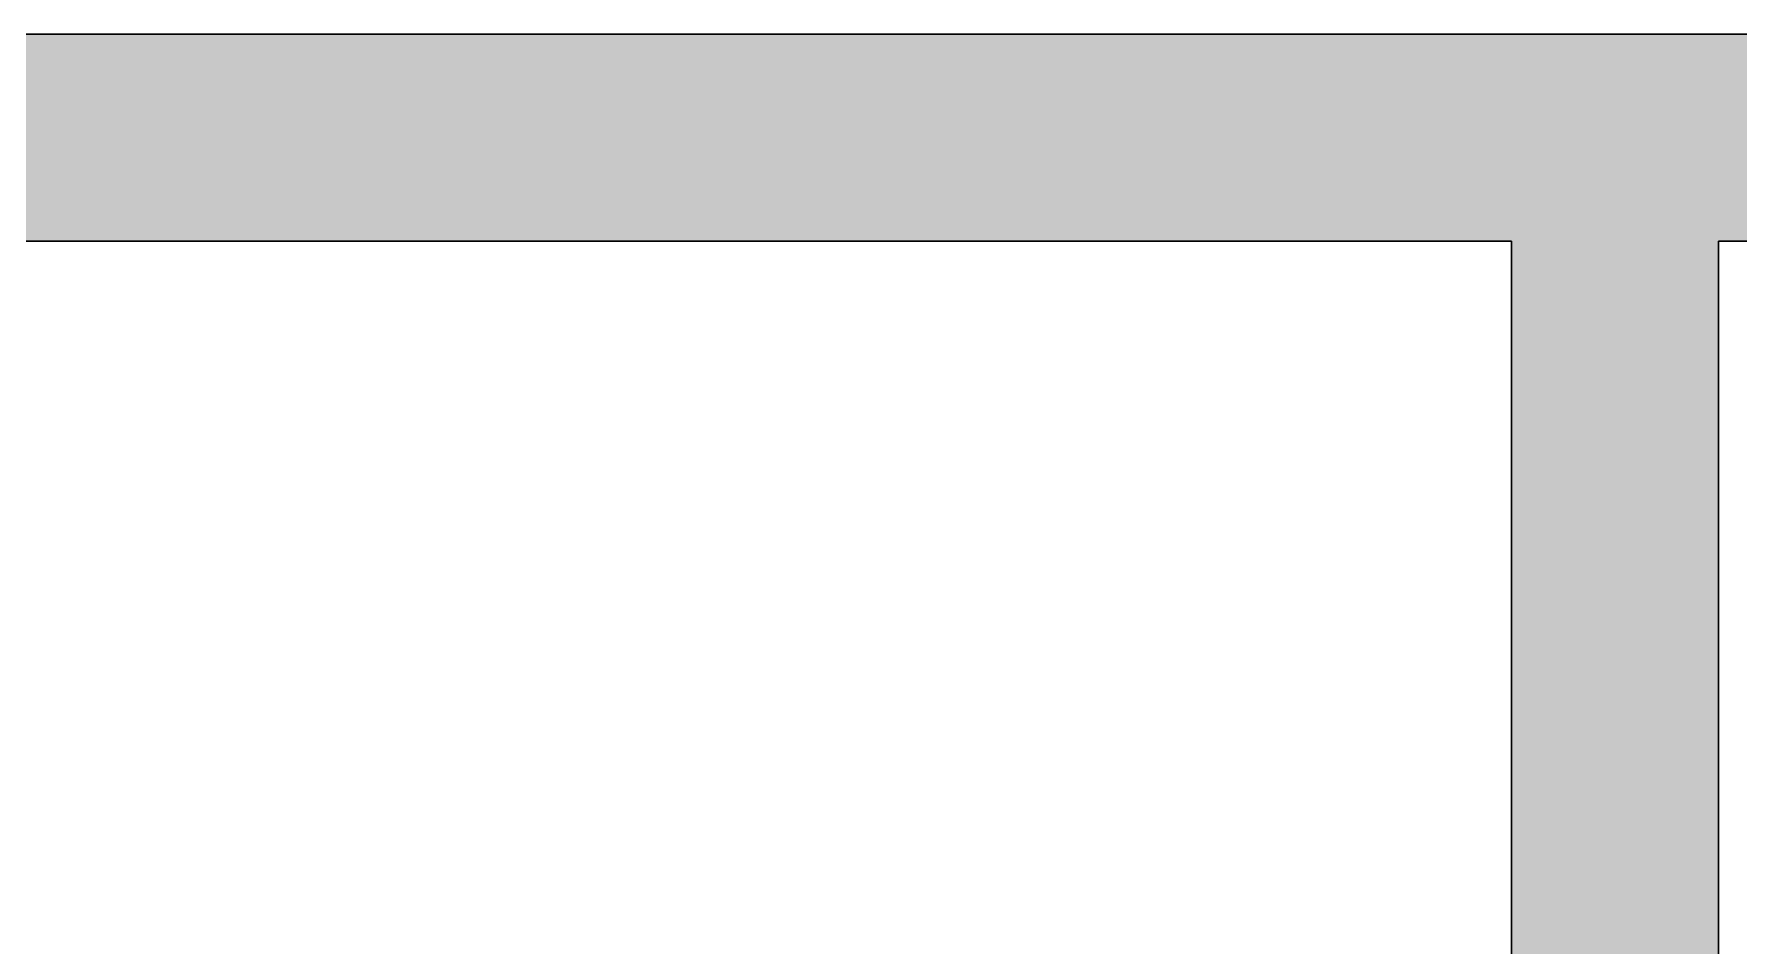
# Model space of a CAD drawing. Header units: millimetres. Extents: x 155927 to 317870, y -36033 to 97293.
# Drawn here: x 164047 to 164887, y 13158 to 13608 of the extents above; entities that cross this region are included whole.
import ezdxf

# ---------------------------------------------------------------- set-up
doc = ezdxf.new("R2010")
doc.units = ezdxf.units.MM
doc.header["$MEASUREMENT"] = 0
doc.layers.add('A-WALL-PATT', color=7, linetype='CONTINUOUS', lineweight=9)
doc.layers.add('I-WALL', color=7, linetype='CONTINUOUS', lineweight=9)

msp = doc.modelspace()

# ---------------------------------------------------------------- hatches: boundary and pattern name
at = {"layer": 'A-WALL-PATT'}
h = msp.add_hatch(color=256, dxfattribs=at)
h.paths.add_polyline_path([(164774.83, 13505.61), (164876.83, 13505.61), (164876.83, 13607.61), (163280.33, 13607.61), (163280.33, 13505.61)], flags=0)
h.paths.add_polyline_path([(162152.83, 13505.61), (162270.33, 13505.61), (162270.33, 13607.61), (162152.83, 13607.61)], flags=0)
h = msp.add_hatch(color=256, dxfattribs=at)
h.paths.add_polyline_path([(169706.31, 13505.61), (171771.33, 13505.61), (171771.33, 13607.61), (168704.33, 13607.61), (168704.33, 13505.61)], flags=0)
h.paths.add_polyline_path([(178250.83, 13505.61), (178250.83, 13607.61), (178133.33, 13607.61), (178133.33, 13505.61)], flags=0)
h.paths.add_polyline_path([(166004.33, 13505.61), (167694.33, 13505.61), (167694.33, 13607.61), (166004.33, 13607.61)], flags=0)
h.paths.add_polyline_path([(164994.33, 13505.61), (164994.33, 13607.61), (164876.83, 13607.61), (164876.83, 13505.61), (164894.76, 13505.61)], flags=0)
h.paths.add_polyline_path([(177123.33, 13505.61), (177123.33, 13607.61), (174128.33, 13607.61), (174128.33, 13505.61), (176923.65, 13505.61)], flags=0)
h.paths.add_polyline_path([(172898.83, 13505.61), (173118.33, 13505.61), (173118.33, 13607.61), (172781.33, 13607.61), (172781.33, 13505.61)], flags=0)
msp.add_hatch(color=256, dxfattribs=at).paths.add_polyline_path([(164774.83, 9369.61), (164876.83, 9369.61), (164876.83, 13505.61), (164774.83, 13505.61), (164774.83, 9818.04)], flags=0)

# ---------------------------------------------------------------- linework, layer by layer
at = {"layer": 'I-WALL', "lineweight": 30}
for p, q in [((164876.83, 13607.61), (163280.33, 13607.61)), ((164994.33, 13607.61), (164876.83, 13607.61)), ((163280.33, 13505.61), (164774.83, 13505.61)), ((164774.83, 13505.61), (164774.83, 9369.61)), ((164876.83, 13505.61), (164994.33, 13505.61)), ((164876.83, 9369.61), (164876.83, 13505.61))]:
    msp.add_line(p, q, dxfattribs=at)

doc.saveas('drawing.dxf')
